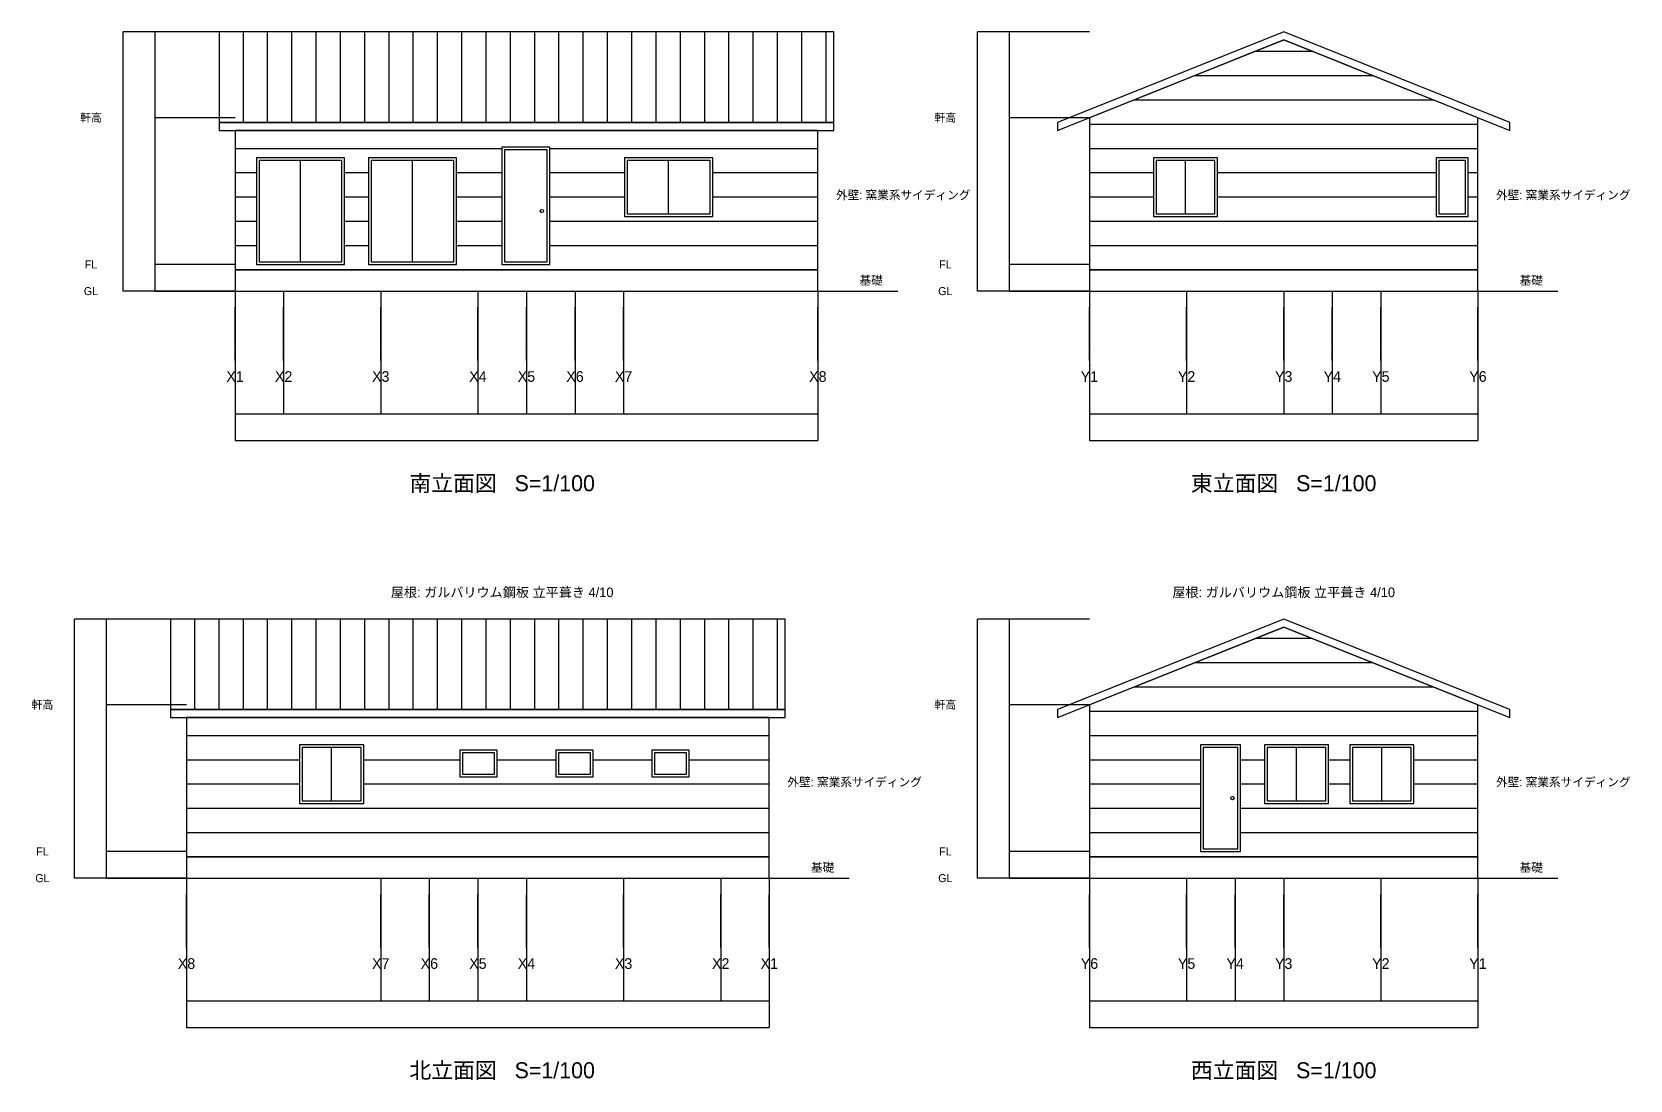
# Model space of a CAD drawing. Header units: millimetres. Extents: x -3806 to 42710, y -25289 to 10180.
# Drawn here: x -3806 to 26141, y -25283 to -5644 of the extents above; entities that cross this region are included whole.
import ezdxf
from ezdxf.enums import TextEntityAlignment as Align

# ---------------------------------------------------------------- set-up
doc = ezdxf.new("R2010")
doc.units = ezdxf.units.MM
doc.linetypes.add('CENTER', pattern=[50.800000000000004, 31.75, -6.35, 6.35, -6.35])
for name, color, linetype in [('DIM', 2, 'CONTINUOUS'), ('ELEV', 7, 'CONTINUOUS'), ('ELEV_DETAIL', 8, 'CONTINUOUS'), ('ELEV_WINDOW', 4, 'CONTINUOUS'), ('GRID', 1, 'CENTER'), ('TEXT', 7, 'CONTINUOUS')]:
    doc.layers.add(name, color=color, linetype=linetype)
doc.styles.add('kst32b', font='kst32b')
doc.dimstyles.get("Standard").update_dxf_attribs({"dimtxt": 0.25, "dimasz": 0.175, "dimexe": 0.375, "dimexo": 0.125, "dimgap": 0.1, "dimtad": 0, "dimtoh": 1, "dimlfac": 100, "dimzin": 12, "dimdsep": 46, "dimcen": 0.09, "dimazin": 3, "dimtfac": 1, "dimtdec": 4, "dimtofl": 0, "dimtmove": 0, "dimatfit": 3, "dimfxl": 1, "dimtolj": 1, "dimtzin": 0, "dimarcsym": 0})

# ---------------------------------------------------------------- blocks, each defined once
blk = doc.blocks.new('*D13')
at = {"layer": 'DIM', "color": 0, "linetype": 'ByBlock', "lineweight": -2}
for p, q in [((-2.296212748401287e-17, -10500.125), (-6.888638245203862e-17, -12800.375)), ((910, -10500.125), (910, -12800.375)), ((0, -12800), (910, -12800))]:
    blk.add_line(p, q, dxfattribs=at)
for points in [[(0, -12800), (0.175, -12799.97086007396), (0.175, -12800.02913992604)], [(910, -12800), (909.825, -12800.02913992604), (909.825, -12799.97086007396)]]:
    blk.add_solid(points, dxfattribs=at)
at = {"layer": 'DIM', "color": 0, "linetype": 'CONTINUOUS', "lineweight": -2, "insert": (455, -12640), "char_height": 0.25, "width": 0.4444444444444754, "attachment_point": 5}
blk.add_mtext('910', dxfattribs=at)
blk = doc.blocks.new('*D14')
at = {"layer": 'DIM', "color": 0, "linetype": 'ByBlock', "lineweight": -2}
for p, q in [((910, -10500.125), (910, -12800.375)), ((2730, -10500.125), (2730, -12800.375)), ((910, -12800), (2730, -12800))]:
    blk.add_line(p, q, dxfattribs=at)
for points in [[(910, -12800), (910.175, -12799.97086007396), (910.175, -12800.02913992604)], [(2730, -12800), (2729.825, -12800.02913992604), (2729.825, -12799.97086007396)]]:
    blk.add_solid(points, dxfattribs=at)
at = {"layer": 'DIM', "color": 0, "linetype": 'CONTINUOUS', "lineweight": -2, "insert": (1820, -12640), "char_height": 0.25, "width": 0.7361111111111112, "attachment_point": 5}
blk.add_mtext('1,820', dxfattribs=at)
blk = doc.blocks.new('*D15')
at = {"layer": 'DIM', "color": 0, "linetype": 'ByBlock', "lineweight": -2}
for p, q in [((2730, -10500.125), (2730, -12800.375)), ((4550, -10500.125), (4550, -12800.375)), ((2730, -12800), (4550, -12800))]:
    blk.add_line(p, q, dxfattribs=at)
for points in [[(2730, -12800), (2730.175, -12799.97086007396), (2730.175, -12800.02913992604)], [(4550, -12800), (4549.825, -12800.02913992604), (4549.825, -12799.97086007396)]]:
    blk.add_solid(points, dxfattribs=at)
at = {"layer": 'DIM', "color": 0, "linetype": 'CONTINUOUS', "lineweight": -2, "insert": (3640, -12640), "char_height": 0.25, "width": 0.7361111111111112, "attachment_point": 5}
blk.add_mtext('1,820', dxfattribs=at)
blk = doc.blocks.new('*D16')
at = {"layer": 'DIM', "color": 0, "linetype": 'ByBlock', "lineweight": -2}
for p, q in [((4550, -10500.125), (4550, -12800.375)), ((5460, -10500.125), (5460, -12800.375)), ((4550, -12800), (5460, -12800))]:
    blk.add_line(p, q, dxfattribs=at)
for points in [[(4550, -12800), (4550.175, -12799.97086007396), (4550.175, -12800.02913992604)], [(5460, -12800), (5459.825, -12800.02913992604), (5459.825, -12799.97086007396)]]:
    blk.add_solid(points, dxfattribs=at)
at = {"layer": 'DIM', "color": 0, "linetype": 'CONTINUOUS', "lineweight": -2, "insert": (5005, -12640), "char_height": 0.25, "width": 0.4444444444444754, "attachment_point": 5}
blk.add_mtext('910', dxfattribs=at)
blk = doc.blocks.new('*D17')
at = {"layer": 'DIM', "color": 0, "linetype": 'ByBlock', "lineweight": -2}
for p, q in [((5460, -10500.125), (5460, -12800.375)), ((6370, -10500.125), (6370, -12800.375)), ((5460, -12800), (6370, -12800))]:
    blk.add_line(p, q, dxfattribs=at)
for points in [[(5460, -12800), (5460.175, -12799.97086007396), (5460.175, -12800.02913992604)], [(6370, -12800), (6369.825, -12800.02913992604), (6369.825, -12799.97086007396)]]:
    blk.add_solid(points, dxfattribs=at)
at = {"layer": 'DIM', "color": 0, "linetype": 'CONTINUOUS', "lineweight": -2, "insert": (5915, -12640), "char_height": 0.25, "width": 0.4444444444444754, "attachment_point": 5}
blk.add_mtext('910', dxfattribs=at)
blk = doc.blocks.new('*D18')
at = {"layer": 'DIM', "color": 0, "linetype": 'ByBlock', "lineweight": -2}
for p, q in [((6370, -10500.125), (6370, -12800.375)), ((7280, -10500.125), (7280, -12800.375)), ((6370, -12800), (7280, -12800))]:
    blk.add_line(p, q, dxfattribs=at)
for points in [[(6370, -12800), (6370.175, -12799.97086007396), (6370.175, -12800.02913992604)], [(7280, -12800), (7279.825, -12800.02913992604), (7279.825, -12799.97086007396)]]:
    blk.add_solid(points, dxfattribs=at)
at = {"layer": 'DIM', "color": 0, "linetype": 'CONTINUOUS', "lineweight": -2, "insert": (6825, -12640), "char_height": 0.25, "width": 0.4444444444444754, "attachment_point": 5}
blk.add_mtext('910', dxfattribs=at)
blk = doc.blocks.new('*D19')
at = {"layer": 'DIM', "color": 0, "linetype": 'ByBlock', "lineweight": -2}
for p, q in [((-0.125, -10000), (-1500.375, -10000)), ((-1500, -10500), (-1500, -10000)), ((-0.125, -10500), (-1500.375, -10500))]:
    blk.add_line(p, q, dxfattribs=at)
for points in [[(-1500, -10000), (-1499.970860073956, -10000.175), (-1500.029139926044, -10000.175)], [(-1500, -10500), (-1500.029139926044, -10499.825), (-1499.970860073956, -10499.825)]]:
    blk.add_solid(points, dxfattribs=at)
at = {"layer": 'DIM', "color": 0, "linetype": 'CONTINUOUS', "lineweight": -2, "insert": (-1660.375, -10250), "char_height": 0.25, "width": 0.5000000000000155, "attachment_point": 5, "rotation": 90}
blk.add_mtext('500', dxfattribs=at)
blk = doc.blocks.new('*D20')
at = {"layer": 'DIM', "color": 0, "linetype": 'ByBlock', "lineweight": -2}
for p, q in [((-0.125, -7250), (-1500.375, -7250)), ((-1500, -10000), (-1500, -7250)), ((-0.125, -10000), (-1500.375, -10000))]:
    blk.add_line(p, q, dxfattribs=at)
for points in [[(-1500, -7250), (-1499.970860073956, -7250.175), (-1500.029139926044, -7250.175)], [(-1500, -10000), (-1500.029139926044, -9999.825), (-1499.970860073956, -9999.825)]]:
    blk.add_solid(points, dxfattribs=at)
at = {"layer": 'DIM', "color": 0, "linetype": 'CONTINUOUS', "lineweight": -2, "insert": (-1660, -8625), "char_height": 0.25, "width": 0.7916666666666821, "attachment_point": 5, "rotation": 90}
blk.add_mtext('2,750', dxfattribs=at)
blk = doc.blocks.new('*D21')
at = {"layer": 'DIM', "color": 0, "linetype": 'ByBlock', "lineweight": -2}
for p, q in [((-0.125, -5644), (-1500.375, -5644)), ((-1500, -7250), (-1500, -5644)), ((-0.125, -7250), (-1500.375, -7250))]:
    blk.add_line(p, q, dxfattribs=at)
for points in [[(-1500, -5644), (-1499.970860073956, -5644.175), (-1500.029139926044, -5644.175)], [(-1500, -7250), (-1500.029139926044, -7249.825), (-1499.970860073956, -7249.825)]]:
    blk.add_solid(points, dxfattribs=at)
at = {"layer": 'DIM', "color": 0, "linetype": 'CONTINUOUS', "lineweight": -2, "insert": (-1660, -6447), "char_height": 0.25, "width": 0.7361111111111422, "attachment_point": 5, "rotation": 90}
blk.add_mtext('1,606', dxfattribs=at)
blk = doc.blocks.new('*D22')
at = {"layer": 'DIM', "color": 0, "linetype": 'ByBlock', "lineweight": -2}
for p, q in [((-0.125, -5644), (-2100.375, -5644)), ((-2100, -10500), (-2100, -5644)), ((-0.125, -10500), (-2100.375, -10500))]:
    blk.add_line(p, q, dxfattribs=at)
for points in [[(-2100, -5644), (-2099.970860073956, -5644.175), (-2100.029139926044, -5644.175)], [(-2100, -10500), (-2100.029139926044, -10499.825), (-2099.970860073956, -10499.825)]]:
    blk.add_solid(points, dxfattribs=at)
at = {"layer": 'DIM', "color": 0, "linetype": 'CONTINUOUS', "lineweight": -2, "insert": (-2260, -8072), "char_height": 0.25, "width": 0.8194444444444755, "attachment_point": 5, "rotation": 90}
blk.add_mtext('4,856', dxfattribs=at)
blk = doc.blocks.new('*D23')
at = {"layer": 'DIM', "color": 0, "linetype": 'ByBlock', "lineweight": -2}
for p, q in [((2730, -21500.125), (2730, -23800.375)), ((3640, -21500.125), (3640, -23800.375)), ((2730, -23800), (3640, -23800))]:
    blk.add_line(p, q, dxfattribs=at)
for points in [[(2730, -23800), (2730.175, -23799.97086007395), (2730.175, -23800.02913992605)], [(3640, -23800), (3639.825, -23800.02913992605), (3639.825, -23799.97086007395)]]:
    blk.add_solid(points, dxfattribs=at)
at = {"layer": 'DIM', "color": 0, "linetype": 'CONTINUOUS', "lineweight": -2, "insert": (3185, -23640), "char_height": 0.25, "width": 0.4444444444444754, "attachment_point": 5}
blk.add_mtext('910', dxfattribs=at)
blk = doc.blocks.new('*D24')
at = {"layer": 'DIM', "color": 0, "linetype": 'ByBlock', "lineweight": -2}
for p, q in [((3640, -21500.125), (3640, -23800.375)), ((4550, -21500.125), (4550, -23800.375)), ((3640, -23800), (4550, -23800))]:
    blk.add_line(p, q, dxfattribs=at)
for points in [[(3640, -23800), (3640.175, -23799.97086007395), (3640.175, -23800.02913992605)], [(4550, -23800), (4549.825, -23800.02913992605), (4549.825, -23799.97086007395)]]:
    blk.add_solid(points, dxfattribs=at)
at = {"layer": 'DIM', "color": 0, "linetype": 'CONTINUOUS', "lineweight": -2, "insert": (4095, -23640), "char_height": 0.25, "width": 0.4444444444444754, "attachment_point": 5}
blk.add_mtext('910', dxfattribs=at)
blk = doc.blocks.new('*D25')
at = {"layer": 'DIM', "color": 0, "linetype": 'ByBlock', "lineweight": -2}
for p, q in [((4550, -21500.125), (4550, -23800.375)), ((5460, -21500.125), (5460, -23800.375)), ((4550, -23800), (5460, -23800))]:
    blk.add_line(p, q, dxfattribs=at)
for points in [[(4550, -23800), (4550.175, -23799.97086007395), (4550.175, -23800.02913992605)], [(5460, -23800), (5459.825, -23800.02913992605), (5459.825, -23799.97086007395)]]:
    blk.add_solid(points, dxfattribs=at)
at = {"layer": 'DIM', "color": 0, "linetype": 'CONTINUOUS', "lineweight": -2, "insert": (5005, -23640), "char_height": 0.25, "width": 0.4444444444444754, "attachment_point": 5}
blk.add_mtext('910', dxfattribs=at)
blk = doc.blocks.new('*D26')
at = {"layer": 'DIM', "color": 0, "linetype": 'ByBlock', "lineweight": -2}
for p, q in [((5460, -21500.125), (5460, -23800.375)), ((7280, -21500.125), (7280, -23800.375)), ((5460, -23800), (7280, -23800))]:
    blk.add_line(p, q, dxfattribs=at)
for points in [[(5460, -23800), (5460.175, -23799.97086007395), (5460.175, -23800.02913992605)], [(7280, -23800), (7279.825, -23800.02913992605), (7279.825, -23799.97086007395)]]:
    blk.add_solid(points, dxfattribs=at)
at = {"layer": 'DIM', "color": 0, "linetype": 'CONTINUOUS', "lineweight": -2, "insert": (6370, -23640), "char_height": 0.25, "width": 0.7361111111111112, "attachment_point": 5}
blk.add_mtext('1,820', dxfattribs=at)
blk = doc.blocks.new('*D27')
at = {"layer": 'DIM', "color": 0, "linetype": 'ByBlock', "lineweight": -2}
for p, q in [((7280, -21500.125), (7280, -23800.375)), ((9100, -21500.125), (9100, -23800.375)), ((7280, -23800), (9100, -23800))]:
    blk.add_line(p, q, dxfattribs=at)
for points in [[(7280, -23800), (7280.175, -23799.97086007395), (7280.175, -23800.02913992605)], [(9100, -23800), (9099.825, -23800.02913992605), (9099.825, -23799.97086007395)]]:
    blk.add_solid(points, dxfattribs=at)
at = {"layer": 'DIM', "color": 0, "linetype": 'CONTINUOUS', "lineweight": -2, "insert": (8190, -23640), "char_height": 0.25, "width": 0.7361111111111112, "attachment_point": 5}
blk.add_mtext('1,820', dxfattribs=at)
blk = doc.blocks.new('*D28')
at = {"layer": 'DIM', "color": 0, "linetype": 'ByBlock', "lineweight": -2}
for p, q in [((9100, -21500.125), (9100, -23800.375)), ((10010, -21500.125), (10010, -23800.375)), ((9100, -23800), (10010, -23800))]:
    blk.add_line(p, q, dxfattribs=at)
for points in [[(9100, -23800), (9100.175, -23799.97086007395), (9100.175, -23800.02913992605)], [(10010, -23800), (10009.825, -23800.02913992605), (10009.825, -23799.97086007395)]]:
    blk.add_solid(points, dxfattribs=at)
at = {"layer": 'DIM', "color": 0, "linetype": 'CONTINUOUS', "lineweight": -2, "insert": (9555, -23640), "char_height": 0.25, "width": 0.4444444444444754, "attachment_point": 5}
blk.add_mtext('910', dxfattribs=at)
blk = doc.blocks.new('*D29')
at = {"layer": 'DIM', "color": 0, "linetype": 'ByBlock', "lineweight": -2}
for p, q in [((16010, -10500.125), (16010, -12800.375)), ((17830, -10500.125), (17830, -12800.375)), ((16010, -12800), (17830, -12800))]:
    blk.add_line(p, q, dxfattribs=at)
for points in [[(16010, -12800), (16010.175, -12799.97086007396), (16010.175, -12800.02913992604)], [(17830, -12800), (17829.825, -12800.02913992604), (17829.825, -12799.97086007396)]]:
    blk.add_solid(points, dxfattribs=at)
at = {"layer": 'DIM', "color": 0, "linetype": 'CONTINUOUS', "lineweight": -2, "insert": (16920, -12640), "char_height": 0.25, "width": 0.7361111111111112, "attachment_point": 5}
blk.add_mtext('1,820', dxfattribs=at)
blk = doc.blocks.new('*D30')
at = {"layer": 'DIM', "color": 0, "linetype": 'ByBlock', "lineweight": -2}
for p, q in [((17830, -10500.125), (17830, -12800.375)), ((19650, -10500.125), (19650, -12800.375)), ((17830, -12800), (19650, -12800))]:
    blk.add_line(p, q, dxfattribs=at)
for points in [[(17830, -12800), (17830.175, -12799.97086007396), (17830.175, -12800.02913992604)], [(19650, -12800), (19649.825, -12800.02913992604), (19649.825, -12799.97086007396)]]:
    blk.add_solid(points, dxfattribs=at)
at = {"layer": 'DIM', "color": 0, "linetype": 'CONTINUOUS', "lineweight": -2, "insert": (18740, -12640), "char_height": 0.25, "width": 0.7361111111111112, "attachment_point": 5}
blk.add_mtext('1,820', dxfattribs=at)
blk = doc.blocks.new('*D31')
at = {"layer": 'DIM', "color": 0, "linetype": 'ByBlock', "lineweight": -2}
for p, q in [((19650, -10500.125), (19650, -12800.375)), ((20560, -10500.125), (20560, -12800.375)), ((19650, -12800), (20560, -12800))]:
    blk.add_line(p, q, dxfattribs=at)
for points in [[(19650, -12800), (19650.175, -12799.97086007396), (19650.175, -12800.02913992604)], [(20560, -12800), (20559.825, -12800.02913992604), (20559.825, -12799.97086007396)]]:
    blk.add_solid(points, dxfattribs=at)
at = {"layer": 'DIM', "color": 0, "linetype": 'CONTINUOUS', "lineweight": -2, "insert": (20105, -12640), "char_height": 0.25, "width": 0.4444444444444754, "attachment_point": 5}
blk.add_mtext('910', dxfattribs=at)
blk = doc.blocks.new('*D32')
at = {"layer": 'DIM', "color": 0, "linetype": 'ByBlock', "lineweight": -2}
for p, q in [((20560, -10500.125), (20560, -12800.375)), ((21470, -10500.125), (21470, -12800.375)), ((20560, -12800), (21470, -12800))]:
    blk.add_line(p, q, dxfattribs=at)
for points in [[(20560, -12800), (20560.175, -12799.97086007396), (20560.175, -12800.02913992604)], [(21470, -12800), (21469.825, -12800.02913992604), (21469.825, -12799.97086007396)]]:
    blk.add_solid(points, dxfattribs=at)
at = {"layer": 'DIM', "color": 0, "linetype": 'CONTINUOUS', "lineweight": -2, "insert": (21015, -12640), "char_height": 0.25, "width": 0.4444444444444754, "attachment_point": 5}
blk.add_mtext('910', dxfattribs=at)
blk = doc.blocks.new('*D33')
at = {"layer": 'DIM', "color": 0, "linetype": 'ByBlock', "lineweight": -2}
for p, q in [((21470, -10500.125), (21470, -12800.375)), ((23290, -10500.125), (23290, -12800.375)), ((21470, -12800), (23290, -12800))]:
    blk.add_line(p, q, dxfattribs=at)
for points in [[(21470, -12800), (21470.175, -12799.97086007396), (21470.175, -12800.02913992604)], [(23290, -12800), (23289.825, -12800.02913992604), (23289.825, -12799.97086007396)]]:
    blk.add_solid(points, dxfattribs=at)
at = {"layer": 'DIM', "color": 0, "linetype": 'CONTINUOUS', "lineweight": -2, "insert": (22380, -12640), "char_height": 0.25, "width": 0.7361111111111112, "attachment_point": 5}
blk.add_mtext('1,820', dxfattribs=at)
blk = doc.blocks.new('*D34')
at = {"layer": 'DIM', "color": 0, "linetype": 'ByBlock', "lineweight": -2}
for p, q in [((16010, -10500.125), (16010, -13300.375)), ((23290, -10500.125), (23290, -13300.375)), ((16010, -13300), (23290, -13300))]:
    blk.add_line(p, q, dxfattribs=at)
for points in [[(16010, -13300), (16010.175, -13299.97086007396), (16010.175, -13300.02913992604)], [(23290, -13300), (23289.825, -13300.02913992604), (23289.825, -13299.97086007396)]]:
    blk.add_solid(points, dxfattribs=at)
at = {"layer": 'DIM', "color": 0, "linetype": 'CONTINUOUS', "lineweight": -2, "insert": (19650, -13140), "char_height": 0.25, "width": 0.7916666666666665, "attachment_point": 5}
blk.add_mtext('7,280', dxfattribs=at)
blk = doc.blocks.new('*D35')
at = {"layer": 'DIM', "color": 0, "linetype": 'ByBlock', "lineweight": -2}
for p, q in [((16009.875, -10000), (14509.625, -10000)), ((14510, -10500), (14510, -10000)), ((16009.875, -10500), (14509.625, -10500))]:
    blk.add_line(p, q, dxfattribs=at)
for points in [[(14510, -10000), (14510.02913992604, -10000.175), (14509.97086007396, -10000.175)], [(14510, -10500), (14509.97086007396, -10499.825), (14510.02913992604, -10499.825)]]:
    blk.add_solid(points, dxfattribs=at)
at = {"layer": 'DIM', "color": 0, "linetype": 'CONTINUOUS', "lineweight": -2, "insert": (14349.625, -10250), "char_height": 0.25, "width": 0.5000000000000155, "attachment_point": 5, "rotation": 90}
blk.add_mtext('500', dxfattribs=at)
blk = doc.blocks.new('*D36')
at = {"layer": 'DIM', "color": 0, "linetype": 'ByBlock', "lineweight": -2}
for p, q in [((16009.875, -7250), (14509.625, -7250)), ((14510, -10000), (14510, -7250)), ((16009.875, -10000), (14509.625, -10000))]:
    blk.add_line(p, q, dxfattribs=at)
for points in [[(14510, -7250), (14510.02913992604, -7250.175), (14509.97086007396, -7250.175)], [(14510, -10000), (14509.97086007396, -9999.825), (14510.02913992604, -9999.825)]]:
    blk.add_solid(points, dxfattribs=at)
at = {"layer": 'DIM', "color": 0, "linetype": 'CONTINUOUS', "lineweight": -2, "insert": (14350, -8625), "char_height": 0.25, "width": 0.7916666666666821, "attachment_point": 5, "rotation": 90}
blk.add_mtext('2,750', dxfattribs=at)
blk = doc.blocks.new('*D37')
at = {"layer": 'DIM', "color": 0, "linetype": 'ByBlock', "lineweight": -2}
for p, q in [((16009.875, -5644), (14509.625, -5644)), ((14510, -7250), (14510, -5644)), ((16009.875, -7250), (14509.625, -7250))]:
    blk.add_line(p, q, dxfattribs=at)
for points in [[(14510, -5644), (14510.02913992604, -5644.175), (14509.97086007396, -5644.175)], [(14510, -7250), (14509.97086007396, -7249.825), (14510.02913992604, -7249.825)]]:
    blk.add_solid(points, dxfattribs=at)
at = {"layer": 'DIM', "color": 0, "linetype": 'CONTINUOUS', "lineweight": -2, "insert": (14350, -6447), "char_height": 0.25, "width": 0.7361111111111422, "attachment_point": 5, "rotation": 90}
blk.add_mtext('1,606', dxfattribs=at)
blk = doc.blocks.new('*D38')
at = {"layer": 'DIM', "color": 0, "linetype": 'ByBlock', "lineweight": -2}
for p, q in [((16009.875, -5644), (13909.625, -5644)), ((13910, -10500), (13910, -5644)), ((16009.875, -10500), (13909.625, -10500))]:
    blk.add_line(p, q, dxfattribs=at)
for points in [[(13910, -5644), (13910.02913992604, -5644.175), (13909.97086007396, -5644.175)], [(13910, -10500), (13909.97086007396, -10499.825), (13910.02913992604, -10499.825)]]:
    blk.add_solid(points, dxfattribs=at)
at = {"layer": 'DIM', "color": 0, "linetype": 'CONTINUOUS', "lineweight": -2, "insert": (13750, -8072), "char_height": 0.25, "width": 0.8194444444444755, "attachment_point": 5, "rotation": 90}
blk.add_mtext('4,856', dxfattribs=at)
blk = doc.blocks.new('*D39')
at = {"layer": 'DIM', "color": 0, "linetype": 'ByBlock', "lineweight": -2}
for p, q in [((16010, -21500.125), (16010, -23800.375)), ((17830, -21500.125), (17830, -23800.375)), ((16010, -23800), (17830, -23800))]:
    blk.add_line(p, q, dxfattribs=at)
for points in [[(16010, -23800), (16010.175, -23799.97086007395), (16010.175, -23800.02913992605)], [(17830, -23800), (17829.825, -23800.02913992605), (17829.825, -23799.97086007395)]]:
    blk.add_solid(points, dxfattribs=at)
at = {"layer": 'DIM', "color": 0, "linetype": 'CONTINUOUS', "lineweight": -2, "insert": (16920, -23640), "char_height": 0.25, "width": 0.7361111111111112, "attachment_point": 5}
blk.add_mtext('1,820', dxfattribs=at)
blk = doc.blocks.new('*D40')
at = {"layer": 'DIM', "color": 0, "linetype": 'ByBlock', "lineweight": -2}
for p, q in [((17830, -21500.125), (17830, -23800.375)), ((18740, -21500.125), (18740, -23800.375)), ((17830, -23800), (18740, -23800))]:
    blk.add_line(p, q, dxfattribs=at)
for points in [[(17830, -23800), (17830.175, -23799.97086007395), (17830.175, -23800.02913992605)], [(18740, -23800), (18739.825, -23800.02913992605), (18739.825, -23799.97086007395)]]:
    blk.add_solid(points, dxfattribs=at)
at = {"layer": 'DIM', "color": 0, "linetype": 'CONTINUOUS', "lineweight": -2, "insert": (18285, -23640), "char_height": 0.25, "width": 0.4444444444444754, "attachment_point": 5}
blk.add_mtext('910', dxfattribs=at)
blk = doc.blocks.new('*D41')
at = {"layer": 'DIM', "color": 0, "linetype": 'ByBlock', "lineweight": -2}
for p, q in [((18740, -21500.125), (18740, -23800.375)), ((19650, -21500.125), (19650, -23800.375)), ((18740, -23800), (19650, -23800))]:
    blk.add_line(p, q, dxfattribs=at)
for points in [[(18740, -23800), (18740.175, -23799.97086007395), (18740.175, -23800.02913992605)], [(19650, -23800), (19649.825, -23800.02913992605), (19649.825, -23799.97086007395)]]:
    blk.add_solid(points, dxfattribs=at)
at = {"layer": 'DIM', "color": 0, "linetype": 'CONTINUOUS', "lineweight": -2, "insert": (19195, -23640), "char_height": 0.25, "width": 0.4444444444444754, "attachment_point": 5}
blk.add_mtext('910', dxfattribs=at)
blk = doc.blocks.new('*D42')
at = {"layer": 'DIM', "color": 0, "linetype": 'ByBlock', "lineweight": -2}
for p, q in [((19650, -21500.125), (19650, -23800.375)), ((21470, -21500.125), (21470, -23800.375)), ((19650, -23800), (21470, -23800))]:
    blk.add_line(p, q, dxfattribs=at)
for points in [[(19650, -23800), (19650.175, -23799.97086007395), (19650.175, -23800.02913992605)], [(21470, -23800), (21469.825, -23800.02913992605), (21469.825, -23799.97086007395)]]:
    blk.add_solid(points, dxfattribs=at)
at = {"layer": 'DIM', "color": 0, "linetype": 'CONTINUOUS', "lineweight": -2, "insert": (20560, -23640), "char_height": 0.25, "width": 0.7361111111111112, "attachment_point": 5}
blk.add_mtext('1,820', dxfattribs=at)
blk = doc.blocks.new('*D43')
at = {"layer": 'DIM', "color": 0, "linetype": 'ByBlock', "lineweight": -2}
for p, q in [((21470, -21500.125), (21470, -23800.375)), ((23290, -21500.125), (23290, -23800.375)), ((21470, -23800), (23290, -23800))]:
    blk.add_line(p, q, dxfattribs=at)
for points in [[(21470, -23800), (21470.175, -23799.97086007395), (21470.175, -23800.02913992605)], [(23290, -23800), (23289.825, -23800.02913992605), (23289.825, -23799.97086007395)]]:
    blk.add_solid(points, dxfattribs=at)
at = {"layer": 'DIM', "color": 0, "linetype": 'CONTINUOUS', "lineweight": -2, "insert": (22380, -23640), "char_height": 0.25, "width": 0.7361111111111112, "attachment_point": 5}
blk.add_mtext('1,820', dxfattribs=at)
blk = doc.blocks.new('*D44')
at = {"layer": 'DIM', "color": 0, "linetype": 'ByBlock', "lineweight": -2}
for p, q in [((16010, -21500.125), (16010, -24300.375)), ((23290, -21500.125), (23290, -24300.375)), ((16010, -24300), (23290, -24300))]:
    blk.add_line(p, q, dxfattribs=at)
for points in [[(16010, -24300), (16010.175, -24299.97086007395), (16010.175, -24300.02913992605)], [(23290, -24300), (23289.825, -24300.02913992605), (23289.825, -24299.97086007395)]]:
    blk.add_solid(points, dxfattribs=at)
at = {"layer": 'DIM', "color": 0, "linetype": 'CONTINUOUS', "lineweight": -2, "insert": (19650, -24140), "char_height": 0.25, "width": 0.7916666666666665, "attachment_point": 5}
blk.add_mtext('7,280', dxfattribs=at)
blk = doc.blocks.new('*D45')
at = {"layer": 'DIM', "color": 0, "linetype": 'ByBlock', "lineweight": -2}
for p, q in [((16009.875, -21000), (14509.625, -21000)), ((14510, -21500), (14510, -21000)), ((16009.875, -21500), (14509.625, -21500))]:
    blk.add_line(p, q, dxfattribs=at)
for points in [[(14510, -21000), (14510.02913992604, -21000.175), (14509.97086007396, -21000.175)], [(14510, -21500), (14509.97086007396, -21499.825), (14510.02913992604, -21499.825)]]:
    blk.add_solid(points, dxfattribs=at)
at = {"layer": 'DIM', "color": 0, "linetype": 'CONTINUOUS', "lineweight": -2, "insert": (14349.625, -21250), "char_height": 0.25, "width": 0.5000000000000155, "attachment_point": 5, "rotation": 90}
blk.add_mtext('500', dxfattribs=at)
blk = doc.blocks.new('*D46')
at = {"layer": 'DIM', "color": 0, "linetype": 'ByBlock', "lineweight": -2}
for p, q in [((16009.875, -18250), (14509.625, -18250)), ((14510, -21000), (14510, -18250)), ((16009.875, -21000), (14509.625, -21000))]:
    blk.add_line(p, q, dxfattribs=at)
for points in [[(14510, -18250), (14510.02913992604, -18250.175), (14509.97086007396, -18250.175)], [(14510, -21000), (14509.97086007396, -20999.825), (14510.02913992604, -20999.825)]]:
    blk.add_solid(points, dxfattribs=at)
at = {"layer": 'DIM', "color": 0, "linetype": 'CONTINUOUS', "lineweight": -2, "insert": (14350, -19625), "char_height": 0.25, "width": 0.7916666666666821, "attachment_point": 5, "rotation": 90}
blk.add_mtext('2,750', dxfattribs=at)
blk = doc.blocks.new('*D47')
at = {"layer": 'DIM', "color": 0, "linetype": 'ByBlock', "lineweight": -2}
for p, q in [((16009.875, -16644), (14509.625, -16644)), ((14510, -18250), (14510, -16644)), ((16009.875, -18250), (14509.625, -18250))]:
    blk.add_line(p, q, dxfattribs=at)
for points in [[(14510, -16644), (14510.02913992604, -16644.175), (14509.97086007396, -16644.175)], [(14510, -18250), (14509.97086007396, -18249.825), (14510.02913992604, -18249.825)]]:
    blk.add_solid(points, dxfattribs=at)
at = {"layer": 'DIM', "color": 0, "linetype": 'CONTINUOUS', "lineweight": -2, "insert": (14350, -17447), "char_height": 0.25, "width": 0.7361111111111422, "attachment_point": 5, "rotation": 90}
blk.add_mtext('1,606', dxfattribs=at)
blk = doc.blocks.new('*D48')
at = {"layer": 'DIM', "color": 0, "linetype": 'ByBlock', "lineweight": -2}
for p, q in [((16009.875, -16644), (13909.625, -16644)), ((13910, -21500), (13910, -16644)), ((16009.875, -21500), (13909.625, -21500))]:
    blk.add_line(p, q, dxfattribs=at)
for points in [[(13910, -16644), (13910.02913992604, -16644.175), (13909.97086007396, -16644.175)], [(13910, -21500), (13909.97086007396, -21499.825), (13910.02913992604, -21499.825)]]:
    blk.add_solid(points, dxfattribs=at)
at = {"layer": 'DIM', "color": 0, "linetype": 'CONTINUOUS', "lineweight": -2, "insert": (13750, -19072), "char_height": 0.25, "width": 0.8194444444444755, "attachment_point": 5, "rotation": 90}
blk.add_mtext('4,856', dxfattribs=at)
blk = doc.blocks.new('*D73')
at = {"layer": 'DIM', "color": 0, "linetype": 'ByBlock', "lineweight": -2}
for p, q in [((7280, -10500.125), (7280, -12800.375)), ((10920, -10500.125), (10920, -12800.375)), ((7280, -12800), (10920, -12800))]:
    blk.add_line(p, q, dxfattribs=at)
for points in [[(7280, -12800), (7280.175, -12799.97086007396), (7280.175, -12800.02913992604)], [(10920, -12800), (10919.825, -12800.02913992604), (10919.825, -12799.97086007396)]]:
    blk.add_solid(points, dxfattribs=at)
at = {"layer": 'DIM', "color": 0, "linetype": 'CONTINUOUS', "lineweight": -2, "insert": (9100, -12799.775), "char_height": 0.25, "width": 0.8194444444444753, "attachment_point": 5}
blk.add_mtext('3,640', dxfattribs=at)
blk = doc.blocks.new('*D74')
at = {"layer": 'DIM', "color": 0, "linetype": 'ByBlock', "lineweight": -2}
for p, q in [((-2.296212748401287e-17, -10500.125), (-6.888638245203862e-17, -13300.375)), ((10920, -10500.125), (10920, -13300.375)), ((0, -13300), (10920, -13300))]:
    blk.add_line(p, q, dxfattribs=at)
for points in [[(0, -13300), (0.175, -13299.97086007396), (0.175, -13300.02913992604)], [(10920, -13300), (10919.825, -13300.02913992604), (10919.825, -13299.97086007396)]]:
    blk.add_solid(points, dxfattribs=at)
at = {"layer": 'DIM', "color": 0, "linetype": 'CONTINUOUS', "lineweight": -2, "insert": (5460, -13299.775), "char_height": 0.25, "width": 0.9305555555555711, "attachment_point": 5}
blk.add_mtext('10,920', dxfattribs=at)
blk = doc.blocks.new('*D75')
at = {"layer": 'DIM', "color": 0, "linetype": 'ByBlock', "lineweight": -2}
for p, q in [((-910.125, -21000), (-2410.375, -21000)), ((-2410, -21500), (-2410, -21000)), ((-910.125, -21500), (-2410.375, -21500))]:
    blk.add_line(p, q, dxfattribs=at)
for points in [[(-2410, -21000), (-2409.970860073956, -21000.175), (-2410.029139926044, -21000.175)], [(-2410, -21500), (-2410.029139926044, -21499.825), (-2409.970860073956, -21499.825)]]:
    blk.add_solid(points, dxfattribs=at)
at = {"layer": 'DIM', "color": 0, "linetype": 'CONTINUOUS', "lineweight": -2, "insert": (-2410.225, -21250), "char_height": 0.25, "width": 0.5000000000000155, "attachment_point": 5, "rotation": 90}
blk.add_mtext('500', dxfattribs=at)
blk = doc.blocks.new('*D76')
at = {"layer": 'DIM', "color": 0, "linetype": 'ByBlock', "lineweight": -2}
for p, q in [((-910.125, -18250), (-2410.375, -18250)), ((-2410, -21000), (-2410, -18250)), ((-910.125, -21000), (-2410.375, -21000))]:
    blk.add_line(p, q, dxfattribs=at)
for points in [[(-2410, -18250), (-2409.970860073956, -18250.175), (-2410.029139926044, -18250.175)], [(-2410, -21000), (-2410.029139926044, -20999.825), (-2409.970860073956, -20999.825)]]:
    blk.add_solid(points, dxfattribs=at)
at = {"layer": 'DIM', "color": 0, "linetype": 'CONTINUOUS', "lineweight": -2, "insert": (-2410.225, -19625), "char_height": 0.25, "width": 0.7916666666666821, "attachment_point": 5, "rotation": 90}
blk.add_mtext('2,750', dxfattribs=at)
blk = doc.blocks.new('*D77')
at = {"layer": 'DIM', "color": 0, "linetype": 'ByBlock', "lineweight": -2}
for p, q in [((-910.125, -16644), (-2410.375, -16644)), ((-2410, -18250), (-2410, -16644)), ((-910.125, -18250), (-2410.375, -18250))]:
    blk.add_line(p, q, dxfattribs=at)
for points in [[(-2410, -16644), (-2409.970860073956, -16644.175), (-2410.029139926044, -16644.175)], [(-2410, -18250), (-2410.029139926044, -18249.825), (-2409.970860073956, -18249.825)]]:
    blk.add_solid(points, dxfattribs=at)
at = {"layer": 'DIM', "color": 0, "linetype": 'CONTINUOUS', "lineweight": -2, "insert": (-2410.225, -17447), "char_height": 0.25, "width": 0.7361111111111422, "attachment_point": 5, "rotation": 90}
blk.add_mtext('1,606', dxfattribs=at)
blk = doc.blocks.new('*D78')
at = {"layer": 'DIM', "color": 0, "linetype": 'ByBlock', "lineweight": -2}
for p, q in [((-910.125, -16644), (-3010.375, -16644)), ((-3010, -21500), (-3010, -16644)), ((-910.125, -21500), (-3010.375, -21500))]:
    blk.add_line(p, q, dxfattribs=at)
for points in [[(-3010, -16644), (-3009.970860073956, -16644.175), (-3010.029139926044, -16644.175)], [(-3010, -21500), (-3010.029139926044, -21499.825), (-3009.970860073956, -21499.825)]]:
    blk.add_solid(points, dxfattribs=at)
at = {"layer": 'DIM', "color": 0, "linetype": 'CONTINUOUS', "lineweight": -2, "insert": (-3010.225, -19072), "char_height": 0.25, "width": 0.8194444444444755, "attachment_point": 5, "rotation": 90}
blk.add_mtext('4,856', dxfattribs=at)
blk = doc.blocks.new('*D79')
at = {"layer": 'DIM', "color": 0, "linetype": 'ByBlock', "lineweight": -2}
for p, q in [((-910, -21500.125), (-910, -23800.375)), ((2730, -21500.125), (2730, -23800.375)), ((-910, -23800), (2730, -23800))]:
    blk.add_line(p, q, dxfattribs=at)
for points in [[(-910, -23800), (-909.825, -23799.97086007395), (-909.825, -23800.02913992605)], [(2730, -23800), (2729.825, -23800.02913992605), (2729.825, -23799.97086007395)]]:
    blk.add_solid(points, dxfattribs=at)
at = {"layer": 'DIM', "color": 0, "linetype": 'CONTINUOUS', "lineweight": -2, "insert": (910, -23799.775), "char_height": 0.25, "width": 0.8194444444444753, "attachment_point": 5}
blk.add_mtext('3,640', dxfattribs=at)
blk = doc.blocks.new('*D80')
at = {"layer": 'DIM', "color": 0, "linetype": 'ByBlock', "lineweight": -2}
for p, q in [((-910, -21500.125), (-910, -24300.375)), ((10010, -21500.125), (10010, -24300.375)), ((-910, -24300), (10010, -24300))]:
    blk.add_line(p, q, dxfattribs=at)
for points in [[(-910, -24300), (-909.825, -24299.97086007395), (-909.825, -24300.02913992605)], [(10010, -24300), (10009.825, -24300.02913992605), (10009.825, -24299.97086007395)]]:
    blk.add_solid(points, dxfattribs=at)
at = {"layer": 'DIM', "color": 0, "linetype": 'CONTINUOUS', "lineweight": -2, "insert": (4550, -24299.775), "char_height": 0.25, "width": 0.9305555555555711, "attachment_point": 5}
blk.add_mtext('10,920', dxfattribs=at)

msp = doc.modelspace()

# ---------------------------------------------------------------- linework, layer by layer
at = {"layer": 'ELEV'}
for p, q in [((-1500, -10500), (12420, -10500)), ((14510, -10500), (24790, -10500)), ((-2410, -21500), (11510, -21500)), ((14510, -21500), (24790, -21500))]:
    msp.add_line(p, q, dxfattribs=at)
for points in [[(-300, -7340), (11220, -7340), (11220, -5644), (-300, -5644)], [(15410, -7490), (19650, -5794), (23890, -7490), (23890, -7340), (19650, -5644), (15410, -7340)], [(16010, -10100), (23290, -10100), (23290, -7250), (19650, -5794), (16010, -7250)], [(-300, -7490), (11220, -7490), (11220, -7340), (-300, -7340)], [(0, -10100), (10920, -10100), (10920, -7490), (0, -7490)], [(0, -10500), (10920, -10500), (10920, -10100), (0, -10100)], [(16010, -10500), (23290, -10500), (23290, -10100), (16010, -10100)], [(-1210, -18340), (10310, -18340), (10310, -16644), (-1210, -16644)], [(15410, -18490), (19650, -16794), (23890, -18490), (23890, -18340), (19650, -16644), (15410, -18340)], [(16010, -21100), (23290, -21100), (23290, -18250), (19650, -16794), (16010, -18250)], [(-1210, -18490), (10310, -18490), (10310, -18340), (-1210, -18340)], [(-910, -21100), (10010, -21100), (10010, -18490), (-910, -18490)], [(-910, -21500), (10010, -21500), (10010, -21100), (-910, -21100)], [(16010, -21500), (23290, -21500), (23290, -21100), (16010, -21100)]]:
    msp.add_lwpolyline(points, close=True, dxfattribs=at)
at = {"layer": 'ELEV_DETAIL'}
for p, q in [((155, -7340), (155, -5644)), ((610, -7340), (610, -5644)), ((1065, -7340), (1065, -5644)), ((1520, -7340), (1520, -5644)), ((1975, -7340), (1975, -5644)), ((2430, -7340), (2430, -5644)), ((2885, -7340), (2885, -5644)), ((3340, -7340), (3340, -5644)), ((3795, -7340), (3795, -5644)), ((4250, -7340), (4250, -5644)), ((4705, -7340), (4705, -5644)), ((5160, -7340), (5160, -5644)), ((5615, -7340), (5615, -5644)), ((6070, -7340), (6070, -5644)), ((6525, -7340), (6525, -5644)), ((6980, -7340), (6980, -5644)), ((7435, -7340), (7435, -5644)), ((7890, -7340), (7890, -5644)), ((8345, -7340), (8345, -5644)), ((8800, -7340), (8800, -5644)), ((9255, -7340), (9255, -5644)), ((9710, -7340), (9710, -5644)), ((11075, -7340), (11075, -5644)), ((19122.5, -6005), (20177.5, -6005)), ((17985, -6460), (21315, -6460)), ((16847.5, -6915), (22452.5, -6915)), ((16010, -7370), (23290, -7370)), ((0, -7825), (5000, -7825)), ((5900, -7825), (10920, -7825)), ((16010, -7825), (23290, -7825)), ((0, -8280), (400, -8280)), ((2050, -8280), (2500, -8280)), ((4150, -8280), (5000, -8280)), ((5900, -8280), (7300, -8280)), ((8950, -8280), (10920, -8280)), ((16010, -8280), (17210, -8280)), ((18410, -8280), (22510, -8280)), ((23110, -8280), (23290, -8280)), ((0, -8735), (400, -8735)), ((2050, -8735), (2500, -8735)), ((4150, -8735), (5000, -8735)), ((5900, -8735), (7300, -8735)), ((8950, -8735), (10920, -8735)), ((16010, -8735), (17210, -8735)), ((18410, -8735), (22510, -8735)), ((23110, -8735), (23290, -8735)), ((0, -9190), (400, -9190)), ((2050, -9190), (2500, -9190)), ((4150, -9190), (5000, -9190)), ((5900, -9190), (10920, -9190)), ((16010, -9190), (23290, -9190)), ((0, -9645), (400, -9645)), ((2050, -9645), (2500, -9645)), ((4150, -9645), (5000, -9645)), ((5900, -9645), (10920, -9645)), ((16010, -9645), (23290, -9645)), ((155, -18340), (155, -16644)), ((610, -18340), (610, -16644)), ((1065, -18340), (1065, -16644)), ((1520, -18340), (1520, -16644)), ((1975, -18340), (1975, -16644)), ((2430, -18340), (2430, -16644)), ((2885, -18340), (2885, -16644)), ((3340, -18340), (3340, -16644)), ((3795, -18340), (3795, -16644)), ((4250, -18340), (4250, -16644)), ((4705, -18340), (4705, -16644)), ((5160, -18340), (5160, -16644)), ((5615, -18340), (5615, -16644)), ((6070, -18340), (6070, -16644)), ((6525, -18340), (6525, -16644)), ((6980, -18340), (6980, -16644)), ((7435, -18340), (7435, -16644)), ((7890, -18340), (7890, -16644)), ((8345, -18340), (8345, -16644)), ((8800, -18340), (8800, -16644)), ((9255, -18340), (9255, -16644)), ((9710, -18340), (9710, -16644)), ((10165, -18340), (10165, -16644)), ((19122.5, -17005), (20177.5, -17005)), ((17985, -17460), (21315, -17460)), ((16847.5, -17915), (22452.5, -17915)), ((16010, -18370), (23290, -18370)), ((-910, -18825), (10010, -18825)), ((16010, -18825), (23290, -18825)), ((-910, -19280), (1210, -19280)), ((2410, -19280), (4210, -19280)), ((4910, -19280), (6010, -19280)), ((6710, -19280), (7810, -19280)), ((8510, -19280), (10010, -19280)), ((16010, -19280), (18090, -19280)), ((18840, -19280), (19290, -19280)), ((20490, -19280), (20890, -19280)), ((22090, -19280), (23290, -19280)), ((-910, -19735), (1210, -19735)), ((2410, -19735), (10010, -19735)), ((16010, -19735), (18090, -19735)), ((18840, -19735), (19290, -19735)), ((20490, -19735), (20890, -19735)), ((22090, -19735), (23290, -19735)), ((-910, -20190), (10010, -20190)), ((16010, -20190), (18090, -20190)), ((18840, -20190), (23290, -20190)), ((-910, -20645), (10010, -20645)), ((16010, -20645), (18090, -20645)), ((18840, -20645), (23290, -20645))]:
    msp.add_line(p, q, dxfattribs=at)
at = {"layer": 'ELEV_DETAIL', "color": 8}
for p, q in [((10165, -7340), (10165, -5644)), ((10620, -7340), (10620, -5644)), ((-755, -18340), (-755, -16644)), ((-300, -18340), (-300, -16644))]:
    msp.add_line(p, q, dxfattribs=at)
at = {"layer": 'ELEV_WINDOW'}
for p, q in [((1225, -9950), (1225, -8050)), ((3325, -9950), (3325, -8050)), ((8125, -9050), (8125, -8050)), ((17810, -9050), (17810, -8050)), ((1810, -20050), (1810, -19050)), ((19890, -20050), (19890, -19050)), ((21490, -20050), (21490, -19050))]:
    msp.add_line(p, q, dxfattribs=at)
for points in [[(400, -10000), (2050, -10000), (2050, -8000), (400, -8000)], [(450, -9950), (2000, -9950), (2000, -8050), (450, -8050)], [(2500, -10000), (4150, -10000), (4150, -8000), (2500, -8000)], [(2550, -9950), (4100, -9950), (4100, -8050), (2550, -8050)], [(5000, -10000), (5900, -10000), (5900, -7800), (5000, -7800)], [(5050, -9950), (5850, -9950), (5850, -7850), (5050, -7850)], [(7300, -9100), (8950, -9100), (8950, -8000), (7300, -8000)], [(7350, -9050), (8900, -9050), (8900, -8050), (7350, -8050)], [(17210, -9100), (18410, -9100), (18410, -8000), (17210, -8000)], [(17260, -9050), (18360, -9050), (18360, -8050), (17260, -8050)], [(22510, -9100), (23110, -9100), (23110, -8000), (22510, -8000)], [(22560, -9050), (23060, -9050), (23060, -8050), (22560, -8050)], [(1210, -20100), (2410, -20100), (2410, -19000), (1210, -19000)], [(1260, -20050), (2360, -20050), (2360, -19050), (1260, -19050)], [(4210, -19600), (4910, -19600), (4910, -19100), (4210, -19100)], [(4260, -19550), (4860, -19550), (4860, -19150), (4260, -19150)], [(6010, -19600), (6710, -19600), (6710, -19100), (6010, -19100)], [(6060, -19550), (6660, -19550), (6660, -19150), (6060, -19150)], [(7810, -19600), (8510, -19600), (8510, -19100), (7810, -19100)], [(7860, -19550), (8460, -19550), (8460, -19150), (7860, -19150)], [(18090, -21000), (18840, -21000), (18840, -19000), (18090, -19000)], [(18140, -20950), (18790, -20950), (18790, -19050), (18140, -19050)], [(19290, -20100), (20490, -20100), (20490, -19000), (19290, -19000)], [(19340, -20050), (20440, -20050), (20440, -19050), (19340, -19050)], [(20890, -20100), (22090, -20100), (22090, -19000), (20890, -19000)], [(20940, -20050), (22040, -20050), (22040, -19050), (20940, -19050)]]:
    msp.add_lwpolyline(points, close=True, dxfattribs=at)
for centre in [(5750, -9000), (18690, -20000)]:
    msp.add_circle(centre, 30, dxfattribs=at)
at = {"layer": 'GRID'}
for p, q in [((0, -11800), (0, -10800)), ((910, -11800), (910, -10800)), ((2730, -11800), (2730, -10800)), ((4550, -11800), (4550, -10800)), ((5460, -11800), (5460, -10800)), ((6370, -11800), (6370, -10800)), ((7280, -11800), (7280, -10800)), ((10920, -11800), (10920, -10800)), ((16010, -11800), (16010, -10800)), ((17830, -11800), (17830, -10800)), ((19650, -11800), (19650, -10800)), ((20560, -11800), (20560, -10800)), ((21470, -11800), (21470, -10800)), ((23290, -11800), (23290, -10800)), ((-910, -22800), (-910, -21800)), ((2730, -22800), (2730, -21800)), ((3640, -22800), (3640, -21800)), ((4550, -22800), (4550, -21800)), ((5460, -22800), (5460, -21800)), ((7280, -22800), (7280, -21800)), ((9100, -22800), (9100, -21800)), ((10010, -22800), (10010, -21800)), ((16010, -22800), (16010, -21800)), ((17830, -22800), (17830, -21800)), ((18740, -22800), (18740, -21800)), ((19650, -22800), (19650, -21800)), ((21470, -22800), (21470, -21800)), ((23290, -22800), (23290, -21800))]:
    msp.add_line(p, q, dxfattribs=at)

# ---------------------------------------------------------------- texts
at = {"layer": 'GRID', "style": 'kst32b'}
for s, p in [('X1', (0, -12100)), ('X2', (910, -12100)), ('X3', (2730, -12100)), ('X4', (4550, -12100)), ('X5', (5460, -12100)), ('X6', (6370, -12100)), ('X7', (7280, -12100)), ('X8', (10920, -12100)), ('Y1', (16010, -12100)), ('Y2', (17830, -12100)), ('Y3', (19650, -12100)), ('Y4', (20560, -12100)), ('Y5', (21470, -12100)), ('Y6', (23290, -12100)), ('X8', (-910, -23100)), ('X7', (2730, -23100)), ('X6', (3640, -23100)), ('X5', (4550, -23100)), ('X4', (5460, -23100)), ('X3', (7280, -23100)), ('X2', (9100, -23100)), ('X1', (10010, -23100)), ('Y6', (16010, -23100)), ('Y5', (17830, -23100)), ('Y4', (18740, -23100)), ('Y3', (19650, -23100)), ('Y2', (21470, -23100)), ('Y1', (23290, -23100))]:
    msp.add_text(s, height=200, dxfattribs=at).set_placement(p, align=Align.MIDDLE_CENTER)
at = {"layer": 'TEXT', "style": 'kst32b'}
for s, height, p in [('軒高', 150, (-2700, -7250)), ('軒高', 150, (13310, -7250)), ('外壁: 窯業系サイディング', 160, (12520, -8700)), ('外壁: 窯業系サイディング', 160, (24890, -8700)), ('FL', 150, (-2700, -10000)), ('FL', 150, (13310, -10000)), ('GL', 150, (-2700, -10500)), ('基礎', 160, (11920, -10300)), ('GL', 150, (13310, -10500)), ('基礎', 160, (24290, -10300)), ('南立面図   S=1/100', 300, (5005, -14100)), ('東立面図   S=1/100', 300, (19650, -14100)), ('屋根: ガルバリウム鋼板 立平葺き 4/10', 180, (5005, -16144)), ('屋根: ガルバリウム鋼板 立平葺き 4/10', 180, (19650, -16144)), ('軒高', 150, (-3610, -18250)), ('軒高', 150, (13310, -18250)), ('外壁: 窯業系サイディング', 160, (11610, -19700)), ('外壁: 窯業系サイディング', 160, (24890, -19700)), ('FL', 150, (-3610, -21000)), ('FL', 150, (13310, -21000)), ('基礎', 160, (11010, -21300)), ('基礎', 160, (24290, -21300)), ('GL', 150, (-3610, -21500)), ('GL', 150, (13310, -21500)), ('北立面図   S=1/100', 300, (5005, -25100)), ('西立面図   S=1/100', 300, (19650, -25100))]:
    msp.add_text(s, height=height, dxfattribs=at).set_placement(p, align=Align.MIDDLE_CENTER)

# ---------------------------------------------------------------- dimensions: what is measured, and where the dimension line sits
at = {"layer": 'DIM'}
for base, p1, p2, text, picture, middle in [((-2100, -10500), (0, -10500), (0, -5644), '4,856', '*D22', (-2260, -8072)), ((-1500, -7250), (0, -7250), (0, -5644), '1,606', '*D21', (-1660, -6447)), ((13910, -10500), (16010, -10500), (16010, -5644), '4,856', '*D38', (13750, -8072)), ((14510, -7250), (16010, -7250), (16010, -5644), '1,606', '*D37', (14350, -6447)), ((-1500, -10000), (0, -10000), (0, -7250), '2,750', '*D20', (-1660, -8625)), ((14510, -10000), (16010, -10000), (16010, -7250), '2,750', '*D36', (14350, -8625)), ((-1500, -10500), (0, -10500), (0, -10000), '500', '*D19', (-1660.375, -10250)), ((14510, -10500), (16010, -10500), (16010, -10000), '500', '*D35', (14349.625, -10250)), ((-3010, -21500), (-910, -21500), (-910, -16644), '4,856', '*D78', (-3010.225, -19072)), ((-2410, -18250), (-910, -18250), (-910, -16644), '1,606', '*D77', (-2410.225, -17447)), ((13910, -21500), (16010, -21500), (16010, -16644), '4,856', '*D48', (13750, -19072)), ((14510, -18250), (16010, -18250), (16010, -16644), '1,606', '*D47', (14350, -17447)), ((-2410, -21000), (-910, -21000), (-910, -18250), '2,750', '*D76', (-2410.225, -19625)), ((14510, -21000), (16010, -21000), (16010, -18250), '2,750', '*D46', (14350, -19625)), ((-2410, -21500), (-910, -21500), (-910, -21000), '500', '*D75', (-2410.225, -21250)), ((14510, -21500), (16010, -21500), (16010, -21000), '500', '*D45', (14349.625, -21250))]:
    dim = msp.add_linear_dim(base=base, p1=p1, p2=p2, angle=90, text=text, dimstyle='Standard', dxfattribs=at)
    dim.commit()
    dim.dimension.update_dxf_attribs({"geometry": picture, "text_midpoint": middle})
for base, p1, p2, text, picture, middle in [((0, -12800), (0, -10500), (910, -10500), '910', '*D13', (455, -12640)), ((0, -13300), (0, -10500), (10920, -10500), '10,920', '*D74', (5460, -13299.775)), ((910, -12800), (910, -10500), (2730, -10500), '1,820', '*D14', (1820, -12640)), ((2730, -12800), (2730, -10500), (4550, -10500), '1,820', '*D15', (3640, -12640)), ((4550, -12800), (4550, -10500), (5460, -10500), '910', '*D16', (5005, -12640)), ((5460, -12800), (5460, -10500), (6370, -10500), '910', '*D17', (5915, -12640)), ((6370, -12800), (6370, -10500), (7280, -10500), '910', '*D18', (6825, -12640)), ((7280, -12800), (7280, -10500), (10920, -10500), '3,640', '*D73', (9100, -12799.775)), ((16010, -12800), (16010, -10500), (17830, -10500), '1,820', '*D29', (16920, -12640)), ((16010, -13300), (16010, -10500), (23290, -10500), '7,280', '*D34', (19650, -13140)), ((17830, -12800), (17830, -10500), (19650, -10500), '1,820', '*D30', (18740, -12640)), ((19650, -12800), (19650, -10500), (20560, -10500), '910', '*D31', (20105, -12640)), ((20560, -12800), (20560, -10500), (21470, -10500), '910', '*D32', (21015, -12640)), ((21470, -12800), (21470, -10500), (23290, -10500), '1,820', '*D33', (22380, -12640)), ((0, -23800), (-910, -21500), (2730, -21500), '3,640', '*D79', (910, -23799.775)), ((0, -24300), (-910, -21500), (10010, -21500), '10,920', '*D80', (4550, -24299.775)), ((2730, -23800), (2730, -21500), (3640, -21500), '910', '*D23', (3185, -23640)), ((3640, -23800), (3640, -21500), (4550, -21500), '910', '*D24', (4095, -23640)), ((4550, -23800), (4550, -21500), (5460, -21500), '910', '*D25', (5005, -23640)), ((5460, -23800), (5460, -21500), (7280, -21500), '1,820', '*D26', (6370, -23640)), ((7280, -23800), (7280, -21500), (9100, -21500), '1,820', '*D27', (8190, -23640)), ((9100, -23800), (9100, -21500), (10010, -21500), '910', '*D28', (9555, -23640)), ((16010, -23800), (16010, -21500), (17830, -21500), '1,820', '*D39', (16920, -23640)), ((16010, -24300), (16010, -21500), (23290, -21500), '7,280', '*D44', (19650, -24140)), ((17830, -23800), (17830, -21500), (18740, -21500), '910', '*D40', (18285, -23640)), ((18740, -23800), (18740, -21500), (19650, -21500), '910', '*D41', (19195, -23640)), ((19650, -23800), (19650, -21500), (21470, -21500), '1,820', '*D42', (20560, -23640)), ((21470, -23800), (21470, -21500), (23290, -21500), '1,820', '*D43', (22380, -23640))]:
    dim = msp.add_linear_dim(base=base, p1=p1, p2=p2, text=text, dimstyle='Standard', dxfattribs=at)
    dim.commit()
    dim.dimension.update_dxf_attribs({"geometry": picture, "text_midpoint": middle})

doc.saveas('drawing.dxf')
